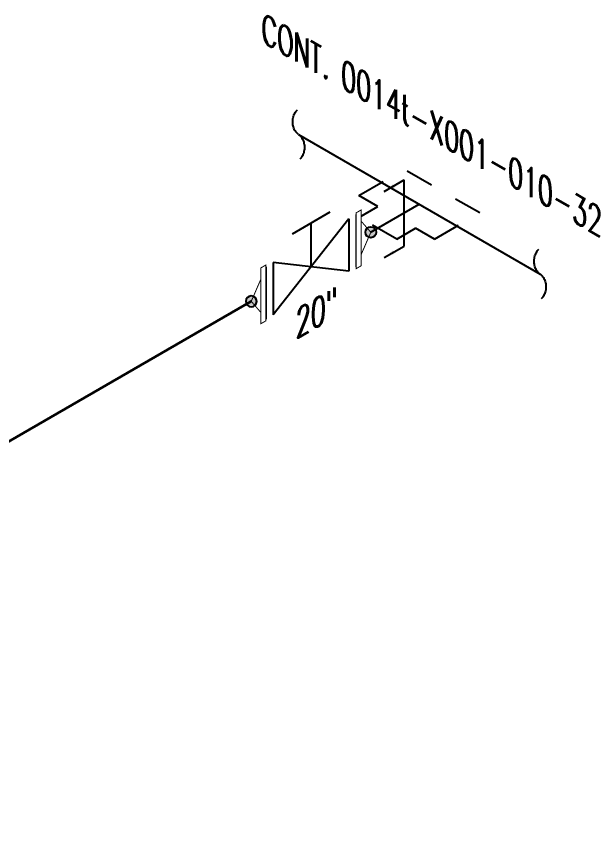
# Model space of a CAD drawing. Header units: inches. Extents: x 0 to 17.2, y 0 to 11.2.
# Drawn here: x 10.303 to 12.397, y 3.321 to 6.22 of the extents above; entities that cross this region are included whole.
import ezdxf

# ---------------------------------------------------------------- set-up
doc = ezdxf.new("R2010")
doc.units = ezdxf.units.IN
doc.header["$MEASUREMENT"] = 0
doc.linetypes.add('HIDDEN2', pattern=[0.1875, 0.125, -0.0625])
for name, color, linetype in [('3', 1, 'Continuous'), ('COMP', 1, 'Continuous'), ('Continuation', 7, 'Continuous'), ('DL', 20, 'Continuous'), ('PIPE-ANNO', 150, 'HIDDEN2'), ('TEXT', 7, 'Continuous'), ('UNAS.PIPE', 251, 'Continuous'), ('Welds', 7, 'Continuous')]:
    doc.layers.add(name, color=color, linetype=linetype)
doc.layers.add('PIPE', color=7, linetype='Continuous', lineweight=30)
doc.styles.add('PART_Standard', font='romans', dxfattribs={"width": 0.8, "height": 0.09})
doc.styles.add('Richmond', font='arial.ttf')
doc.dimstyles.new('Richmond', dxfattribs={"dimtxt": 0.18, "dimasz": 0.18, "dimexe": 0.18, "dimexo": 0.0625, "dimgap": 0.09, "dimtad": 0, "dimtih": 1, "dimtoh": 1, "dimdec": 4, "dimzin": 0, "dimdsep": 46, "dimtxsty": 'Richmond', "dimcen": 0.09, "dimadec": 0, "dimazin": 0, "dimtfac": 1, "dimtdec": 4, "dimtofl": 0, "dimtmove": 0, "dimatfit": 3, "dimfxl": 1, "dimtolj": 1, "dimtzin": 0, "dimarcsym": 0})

# ---------------------------------------------------------------- blocks, each defined once
blk = doc.blocks.new('3_VALVE_FLANGE_GATE_30')
at = {"color": 0, "linetype": 'ByBlock', "lineweight": -2}
blk.add_wipeout([(-0.1624, -0.1875), (-0.1353, -0.1719), (0, 0), (0.1353, -0.0156), (0.1624, 0), (0.1624, 0.1875), (0.1353, 0.1719), (0, 0), (-0.1353, 0.0156), (-0.1624, 0)], dxfattribs=at)
for p, q in [((0.0677, 0.1953), (-0.0677, 0.1172)), ((0.1624, 0.1875), (0.1624, 0)), ((0.1353, 0.1719), (-0.1353, -0.1719)), ((0, 0), (0, 0.1563)), ((0.1353, 0.1719), (0.1353, -0.0156)), ((-0.1624, 0), (-0.1624, -0.1875)), ((-0.1353, 0.0156), (-0.1353, -0.1719)), ((0.1353, -0.0156), (-0.1353, 0.0156))]:
    blk.add_line(p, q, dxfattribs=at)
blk = doc.blocks.new('AM9A04')
at = {"linetype": 'Continuous', "const_width": 0.01}
blk.add_lwpolyline([(0, -0.2887), (0, 0.2887), (-0.05, 0.3175), (-0.05, -0.2598)], close=True, dxfattribs=at)
at = {"const_width": 0.01}
blk.add_lwpolyline([(-0.05, -0.1443), (-0.15, 0.0866), (-0.05, 0.2021)], dxfattribs=at)
blk = doc.blocks.new('A09')
at = {"layer": 'Welds'}
h = blk.add_hatch(color=256, dxfattribs=at)
h.dxf.hatch_style = 1
h.paths.add_polyline_path([(-0.03, 0, 1), (0.03, 0, 1)])
blk.add_circle((0, 0), 0.03, dxfattribs=at)
blk = doc.blocks.new('*U81')
blk.add_wipeout([(0.052, -0.03), (0.0173, -0.07), (0.0173, -0.1101), (0, -0.1001), (0, 0.1001), (0.0173, 0.0901), (0.0173, 0.05)]).dxf.layer = 'COMP'
at = {"layer": '3', "xscale": 0.65, "yscale": 0.65, "zscale": 0.65}
blk.add_blockref('A09', (0.052, -0.03), dxfattribs=at)
at = {"layer": 'COMP', "xscale": 0.3466300616258731, "yscale": 0.3466300616258731, "zscale": 0.3466300616258731, "rotation": 180}
blk.add_blockref('AM9A04', (0, 0), dxfattribs=at)
blk = doc.blocks.new('1_Text_30')
at = {"layer": 'TEXT', "style": 'PART_Standard', "oblique": 30, "width": 0.8}
blk.add_attdef('TEXT', (0, 0), '', height=0.09, rotation=30, dxfattribs=at)
blk = doc.blocks.new('1_BREAK-PIPE_PIPE_00')
at = {"color": 0, "linetype": 'ByBlock', "lineweight": -2}
for centre, major_axis in [((-0.0298, 0.0919), (0, -0.101)), ((0.0298, -0.0919), (0, 0.101))]:
    blk.add_ellipse(centre, major_axis=major_axis, ratio=0.711978, start_param=0.427466, end_param=3.141593, dxfattribs=at)
blk = doc.blocks.new('1_Tilde_00')
at = {"layer": 'PIPE-ANNO', "xscale": -0.5000000000000001, "yscale": 0.5, "zscale": 0.5}
blk.add_blockref('1_BREAK-PIPE_PIPE_00', (0, 0), dxfattribs=at)
blk = doc.blocks.new('1_Cont_330')
at = {"layer": 'Continuation', "style": 'PART_Standard', "oblique": 330, "width": 0.8}
blk.add_attdef('CONT.', (0, 0), '', height=0.09, rotation=330, dxfattribs=at)
blk = doc.blocks.new('*U86')
at = {"color": 20, "linetype": 'ByBlock', "ltscale": 0.7}
blk.add_line((-0.0541, -0.1498), (-0.0541, 0.0873), dxfattribs=at)
for points in [[(-0.1257, 0.0459), (-0.0541, 0.0873)], [(-0.1257, -0.191), (-0.0541, -0.1498)]]:
    blk.add_leader(points, dimstyle='Richmond', override={"dimasz": 0.04, "dimgap": 0.09, "dimtad": 0}, dxfattribs=at)

msp = doc.modelspace()

# ---------------------------------------------------------------- linework, layer by layer
at = {"layer": 'PIPE'}
msp.add_line((7.8969, 3.3212), (11.1986, 5.2274), dxfattribs=at)
at = {"layer": 'UNAS.PIPE', "linetype": 'HIDDEN2', "lineweight": -2, "ltscale": 0.5}
for p, q in [((11.5328, 5.5766), (11.6952, 5.6704)), ((11.9659, 5.5141), (11.6952, 5.6704)), ((11.6005, 5.5376), (11.5328, 5.5766)), ((11.8035, 5.4204), (11.9659, 5.5141)), ((11.6682, 5.4204), (11.7358, 5.4594)), ((11.8035, 5.4204), (11.7358, 5.4594))]:
    msp.add_line(p, q, dxfattribs=at)
at = {"layer": 'UNAS.PIPE'}
msp.add_line((11.1986, 5.2274), (11.7493, 5.5454), dxfattribs=at)

# ---------------------------------------------------------------- block references
for p in [(11.3163, 5.7954), (12.1824, 5.2954)]:
    msp.add_blockref('1_Tilde_00', p)
at = {"layer": 'DL'}
msp.add_blockref('*U86', (11.7493, 5.5454), dxfattribs=at)

# ---------------------------------------------------------------- next in the draw order: block references
at = {"layer": 'UNAS.PIPE'}
msp.add_blockref('3_VALVE_FLANGE_GATE_30', (11.361, 5.3212), dxfattribs=at)

# ---------------------------------------------------------------- next in the draw order: linework, layer by layer
msp.add_line((11.3163, 5.7954), (12.1824, 5.2954), dxfattribs=at)
at = {"layer": 'UNAS.PIPE', "linetype": 'HIDDEN2', "lineweight": -2, "ltscale": 0.5}
for p, q in [((11.5328, 5.4985), (11.6005, 5.5376)), ((11.6682, 5.4204), (11.5328, 5.4985))]:
    msp.add_line(p, q, dxfattribs=at)

# ---------------------------------------------------------------- next in the draw order: block references
at = {"layer": 'COMP', "ltscale": 0.65, "xscale": -1}
msp.add_blockref('*U81', (11.1986, 5.2274), dxfattribs=at)
at = {"layer": 'Continuation'}
msp.add_blockref('1_Cont_330', (11.1837, 6.1295), dxfattribs=at).add_auto_attribs({'CONT.': 'CONT. 0014t-X001-010-32'})
at = {"layer": 'UNAS.PIPE'}
ref = msp.add_blockref('1_Text_30', (11.3068, 5.0624), dxfattribs=at)
ref.add_attrib('TEXT', '20"', (11.3068, 5.0624), dxfattribs={"height": 0.09, "rotation": 30, "style": 'PART_Standard', "oblique": 30, "width": 0.8})

# ---------------------------------------------------------------- next in the draw order: wipeouts: each hides what was drawn before it
msp.add_wipeout([(11.5754, 5.4449), (11.5407, 5.485), (11.5407, 5.525), (11.5234, 5.515), (11.5234, 5.3149), (11.5407, 5.3249), (11.5407, 5.3649)]).dxf.layer = 'UNAS.PIPE'

# ---------------------------------------------------------------- next in the draw order: hatches: boundary and pattern name
h = msp.add_hatch(color=256, dxfattribs=at)
h.dxf.hatch_style = 1
h.paths.add_polyline_path([(11.5949, 5.4449, 1), (11.5559, 5.4449, 1)])

# ---------------------------------------------------------------- next in the draw order: linework, layer by layer
msp.add_circle((11.5754, 5.4449), 0.0195, dxfattribs=at)

# ---------------------------------------------------------------- next in the draw order: block references
at = {"layer": 'UNAS.PIPE', "xscale": -0.3466300616258731, "yscale": 0.3466300616258731, "zscale": 0.3466300616258731}
msp.add_blockref('AM9A04', (11.5234, 5.4149), dxfattribs=at)

doc.saveas('drawing.dxf')
